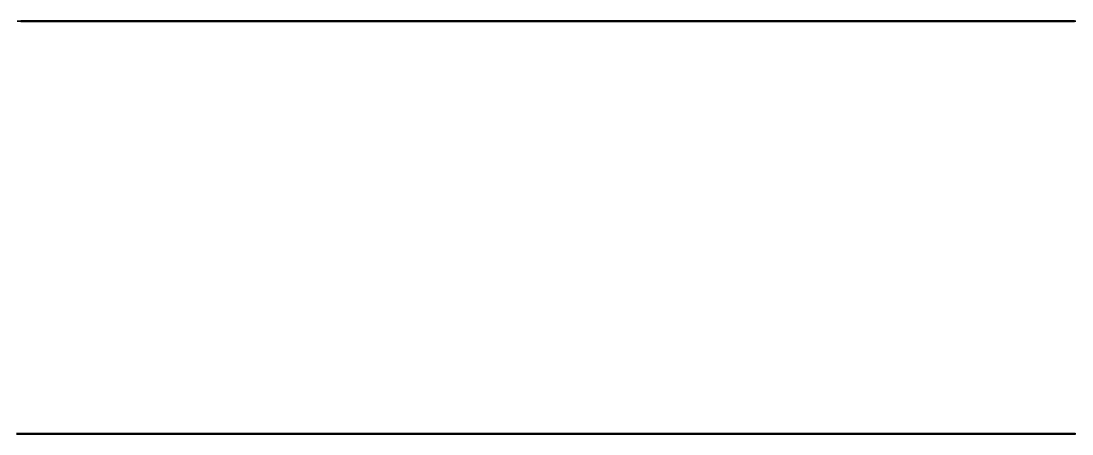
# Model space of a CAD drawing. Header units: millimetres. Extents: x 0 to 594, y 0 to 420.
# Drawn here: x 226.64 to 236.82, y 287.74 to 291.74 of the extents above; entities that cross this region are included whole.
import ezdxf

# ---------------------------------------------------------------- set-up
doc = ezdxf.new("R2010")
doc.units = ezdxf.units.MM
doc.linetypes.add('ISO02-TRAZOS', pattern=[3.75, 3, -0.75])
doc.layers.add('01-VISIBLE', color=7, linetype='CONTINUOUS', lineweight=50)
doc.layers.add('02-OCULTA', color=4, linetype='ISO02-TRAZOS', lineweight=25)

msp = doc.modelspace()

# ---------------------------------------------------------------- linework, layer by layer
at = {"layer": '01-VISIBLE'}
for points in [[(226.637, 291.74), (226.687, 291.74), (226.737, 291.74), (226.787, 291.74), (226.837, 291.74), (226.887, 291.74), (226.937, 291.74), (226.987, 291.74), (227.037, 291.74), (227.087, 291.74), (227.137, 291.74), (227.187, 291.74), (227.238, 291.74), (227.288, 291.74), (227.338, 291.74), (227.388, 291.74), (227.438, 291.74), (227.488, 291.74), (227.538, 291.74), (227.588, 291.74), (227.638, 291.74), (227.688, 291.74), (227.738, 291.74), (227.788, 291.74), (227.838, 291.74), (227.888, 291.74), (227.938, 291.74), (227.988, 291.74), (228.038, 291.74), (228.088, 291.74), (228.138, 291.74), (228.188, 291.74), (228.238, 291.74), (228.288, 291.74), (228.338, 291.74), (228.388, 291.74), (228.438, 291.74), (228.489, 291.74), (228.539, 291.74), (228.589, 291.74), (228.639, 291.74), (228.689, 291.74), (228.739, 291.74), (228.789, 291.74), (228.839, 291.74), (228.889, 291.74), (228.939, 291.74), (228.989, 291.74), (229.039, 291.74), (229.089, 291.74), (229.139, 291.74), (229.189, 291.74), (229.239, 291.74), (229.289, 291.74), (229.339, 291.74), (229.389, 291.74), (229.439, 291.74), (229.489, 291.74), (229.539, 291.74), (229.589, 291.74), (229.639, 291.74), (229.69, 291.74), (229.74, 291.74), (229.79, 291.74), (229.84, 291.74), (229.89, 291.74), (229.94, 291.74), (229.99, 291.74), (230.04, 291.74), (230.09, 291.74), (230.14, 291.74), (230.19, 291.74), (230.24, 291.74), (230.29, 291.74), (230.34, 291.74), (230.39, 291.74), (230.44, 291.74), (230.49, 291.74), (230.54, 291.74), (230.59, 291.74), (230.64, 291.74), (230.69, 291.74), (230.74, 291.74), (230.79, 291.74), (230.84, 291.74), (230.89, 291.74), (230.941, 291.74), (230.991, 291.74), (231.041, 291.74), (231.091, 291.74), (231.141, 291.74), (231.191, 291.74), (231.241, 291.74), (231.291, 291.74), (231.341, 291.74), (231.391, 291.74), (231.441, 291.74), (231.491, 291.74), (231.541, 291.74), (231.591, 291.74), (231.641, 291.74), (231.691, 291.74), (231.741, 291.74), (231.791, 291.74), (231.841, 291.74), (231.891, 291.74), (231.941, 291.74), (231.991, 291.74), (232.041, 291.74), (232.091, 291.74), (232.141, 291.74), (232.192, 291.74), (232.242, 291.74), (232.292, 291.74), (232.342, 291.74), (232.392, 291.74), (232.442, 291.74), (232.492, 291.74), (232.542, 291.74), (232.592, 291.74), (232.642, 291.74), (232.692, 291.74), (232.742, 291.74), (232.792, 291.74), (232.842, 291.74), (232.892, 291.74), (232.942, 291.74), (232.992, 291.74), (233.042, 291.74), (233.092, 291.74), (233.142, 291.74), (233.192, 291.74), (233.242, 291.74), (233.292, 291.74), (233.342, 291.74), (233.392, 291.74), (233.443, 291.74), (233.493, 291.74), (233.543, 291.74), (233.593, 291.74), (233.643, 291.74), (233.693, 291.74), (233.743, 291.74), (233.793, 291.74), (233.843, 291.74), (233.893, 291.74), (233.943, 291.74), (233.993, 291.74), (234.043, 291.74), (234.093, 291.74), (234.143, 291.74), (234.193, 291.74), (234.243, 291.74), (234.293, 291.74), (234.343, 291.74), (234.393, 291.74), (234.443, 291.74), (234.493, 291.74), (234.543, 291.74), (234.593, 291.74), (234.644, 291.74), (234.694, 291.74), (234.744, 291.74), (234.794, 291.74), (234.844, 291.74), (234.894, 291.74), (234.944, 291.74), (234.994, 291.74), (235.044, 291.74), (235.094, 291.74), (235.144, 291.74), (235.194, 291.74), (235.244, 291.74), (235.294, 291.74), (235.344, 291.74), (235.394, 291.74), (235.444, 291.74), (235.494, 291.74), (235.544, 291.74), (235.594, 291.74), (235.644, 291.74), (235.694, 291.74), (235.744, 291.74), (235.794, 291.74), (235.844, 291.74), (235.895, 291.74), (235.945, 291.74), (235.995, 291.74), (236.045, 291.74), (236.095, 291.74), (236.145, 291.74), (236.195, 291.74), (236.245, 291.74), (236.295, 291.74), (236.345, 291.74), (236.395, 291.74), (236.445, 291.74), (236.495, 291.74), (236.545, 291.74), (236.595, 291.74), (236.645, 291.74), (236.695, 291.74), (236.745, 291.74), (236.795, 291.74), (236.845, 291.74)], [(226.596, 287.74), (226.646, 287.74), (226.697, 287.74), (226.747, 287.74), (226.797, 287.74), (226.847, 287.74), (226.897, 287.74), (226.947, 287.74), (226.997, 287.74), (227.047, 287.74), (227.097, 287.74), (227.147, 287.74), (227.197, 287.74), (227.247, 287.74), (227.297, 287.74), (227.347, 287.74), (227.397, 287.74), (227.447, 287.74), (227.497, 287.74), (227.547, 287.74), (227.597, 287.74), (227.647, 287.74), (227.697, 287.74), (227.747, 287.74), (227.797, 287.74), (227.847, 287.74), (227.897, 287.74), (227.947, 287.74), (227.997, 287.74), (228.047, 287.74), (228.097, 287.74), (228.147, 287.74), (228.197, 287.74), (228.247, 287.74), (228.297, 287.74), (228.347, 287.74), (228.397, 287.74), (228.447, 287.74), (228.497, 287.74), (228.547, 287.74), (228.597, 287.74), (228.647, 287.74), (228.697, 287.74), (228.747, 287.74), (228.797, 287.74), (228.847, 287.74), (228.897, 287.74), (228.947, 287.74), (228.997, 287.74), (229.047, 287.74), (229.097, 287.74), (229.147, 287.74), (229.197, 287.74), (229.247, 287.74), (229.297, 287.74), (229.347, 287.74), (229.397, 287.74), (229.447, 287.74), (229.497, 287.74), (229.547, 287.74), (229.597, 287.74), (229.647, 287.74), (229.697, 287.74), (229.747, 287.74), (229.797, 287.74), (229.847, 287.74), (229.897, 287.74), (229.947, 287.74), (229.997, 287.74), (230.047, 287.74), (230.097, 287.74), (230.147, 287.74), (230.197, 287.74), (230.247, 287.74), (230.297, 287.74), (230.347, 287.74), (230.397, 287.74), (230.447, 287.74), (230.497, 287.74), (230.547, 287.74), (230.597, 287.74), (230.647, 287.74), (230.697, 287.74), (230.747, 287.74), (230.797, 287.74), (230.847, 287.74), (230.897, 287.74), (230.947, 287.74), (230.997, 287.74), (231.047, 287.74), (231.097, 287.74), (231.147, 287.74), (231.197, 287.74), (231.248, 287.74), (231.298, 287.74), (231.348, 287.74), (231.398, 287.74), (231.448, 287.74), (231.498, 287.74), (231.548, 287.74), (231.598, 287.74), (231.648, 287.74), (231.698, 287.74), (231.748, 287.74), (231.798, 287.74), (231.848, 287.74), (231.898, 287.74), (231.948, 287.74), (231.998, 287.74), (232.048, 287.74), (232.098, 287.74), (232.148, 287.74), (232.198, 287.74), (232.248, 287.74), (232.298, 287.74), (232.348, 287.74), (232.398, 287.74), (232.448, 287.74), (232.498, 287.74), (232.548, 287.74), (232.598, 287.74), (232.648, 287.74), (232.698, 287.74), (232.748, 287.74), (232.798, 287.74), (232.848, 287.74), (232.898, 287.74), (232.948, 287.74), (232.998, 287.74), (233.048, 287.74), (233.098, 287.74), (233.148, 287.74), (233.198, 287.74), (233.248, 287.74), (233.298, 287.74), (233.348, 287.74), (233.398, 287.74), (233.448, 287.74), (233.498, 287.74), (233.548, 287.74), (233.598, 287.74), (233.648, 287.74), (233.698, 287.74), (233.748, 287.74), (233.798, 287.74), (233.848, 287.74), (233.898, 287.74), (233.948, 287.74), (233.998, 287.74), (234.048, 287.74), (234.098, 287.74), (234.148, 287.74), (234.198, 287.74), (234.248, 287.74), (234.298, 287.74), (234.348, 287.74), (234.398, 287.74), (234.448, 287.74), (234.498, 287.74), (234.548, 287.74), (234.598, 287.74), (234.648, 287.74), (234.698, 287.74), (234.748, 287.74), (234.798, 287.74), (234.848, 287.74), (234.898, 287.74), (234.948, 287.74), (234.998, 287.74), (235.048, 287.74), (235.098, 287.74), (235.148, 287.74), (235.198, 287.74), (235.248, 287.74), (235.298, 287.74), (235.348, 287.74), (235.398, 287.74), (235.448, 287.74), (235.498, 287.74), (235.548, 287.74), (235.598, 287.74), (235.648, 287.74), (235.698, 287.74), (235.748, 287.74), (235.798, 287.74), (235.849, 287.74), (235.899, 287.74), (235.949, 287.74), (235.999, 287.74), (236.049, 287.74), (236.099, 287.74), (236.149, 287.74), (236.199, 287.74), (236.249, 287.74), (236.299, 287.74), (236.349, 287.74), (236.399, 287.74), (236.449, 287.74), (236.499, 287.74), (236.549, 287.74), (236.599, 287.74), (236.649, 287.74), (236.699, 287.74), (236.749, 287.74), (236.799, 287.74), (236.849, 287.74)]]:
    msp.add_lwpolyline(points, dxfattribs=at)
at = {"layer": '02-OCULTA'}
for points in [[(226.601, 291.74), (226.651, 291.74), (226.701, 291.74), (226.751, 291.74), (226.802, 291.74), (226.852, 291.74), (226.902, 291.74), (226.952, 291.74), (227.002, 291.74), (227.052, 291.74), (227.102, 291.74), (227.152, 291.74), (227.202, 291.74), (227.252, 291.74), (227.302, 291.74), (227.352, 291.74), (227.402, 291.74), (227.452, 291.74), (227.502, 291.74), (227.552, 291.74), (227.602, 291.74), (227.652, 291.74), (227.702, 291.74), (227.752, 291.74), (227.802, 291.74), (227.852, 291.74), (227.902, 291.74), (227.952, 291.74), (228.002, 291.74), (228.052, 291.74), (228.102, 291.74), (228.152, 291.74), (228.202, 291.74), (228.252, 291.74), (228.302, 291.74), (228.352, 291.74), (228.402, 291.74), (228.452, 291.74), (228.502, 291.74), (228.552, 291.74), (228.602, 291.74), (228.653, 291.74), (228.703, 291.74), (228.753, 291.74), (228.803, 291.74), (228.853, 291.74), (228.903, 291.74), (228.953, 291.74), (229.003, 291.74), (229.053, 291.74), (229.103, 291.74), (229.153, 291.74), (229.203, 291.74), (229.253, 291.74), (229.303, 291.74), (229.353, 291.74), (229.403, 291.74), (229.453, 291.74), (229.503, 291.74), (229.553, 291.74), (229.603, 291.74), (229.653, 291.74), (229.703, 291.74), (229.753, 291.74), (229.803, 291.74), (229.853, 291.74), (229.903, 291.74), (229.953, 291.74), (230.003, 291.74), (230.053, 291.74), (230.103, 291.74), (230.153, 291.74), (230.203, 291.74), (230.253, 291.74), (230.303, 291.74), (230.353, 291.74), (230.403, 291.74), (230.454, 291.74), (230.504, 291.74), (230.554, 291.74), (230.604, 291.74), (230.654, 291.74), (230.704, 291.74), (230.754, 291.74), (230.804, 291.74), (230.854, 291.74), (230.904, 291.74), (230.954, 291.74), (231.004, 291.74), (231.054, 291.74), (231.104, 291.74), (231.154, 291.74), (231.204, 291.74), (231.254, 291.74), (231.304, 291.74), (231.354, 291.74), (231.404, 291.74), (231.454, 291.74), (231.504, 291.74), (231.554, 291.74), (231.604, 291.74), (231.654, 291.74), (231.704, 291.74), (231.754, 291.74), (231.804, 291.74), (231.854, 291.74), (231.904, 291.74), (231.954, 291.74), (232.004, 291.74), (232.054, 291.74), (232.104, 291.74), (232.154, 291.74), (232.204, 291.74), (232.254, 291.74), (232.305, 291.74), (232.355, 291.74), (232.405, 291.74), (232.455, 291.74), (232.505, 291.74), (232.555, 291.74), (232.605, 291.74), (232.655, 291.74), (232.705, 291.74), (232.755, 291.74), (232.805, 291.74), (232.855, 291.74), (232.905, 291.74), (232.955, 291.74), (233.005, 291.74), (233.055, 291.74), (233.105, 291.74), (233.155, 291.74), (233.205, 291.74), (233.255, 291.74), (233.305, 291.74), (233.355, 291.74), (233.405, 291.74), (233.455, 291.74), (233.505, 291.74), (233.555, 291.74), (233.605, 291.74), (233.655, 291.74), (233.705, 291.74), (233.755, 291.74), (233.805, 291.74), (233.855, 291.74), (233.905, 291.74), (233.955, 291.74), (234.005, 291.74), (234.055, 291.74), (234.106, 291.74), (234.156, 291.74), (234.206, 291.74), (234.256, 291.74), (234.306, 291.74), (234.356, 291.74), (234.406, 291.74), (234.456, 291.74), (234.506, 291.74), (234.556, 291.74), (234.606, 291.74), (234.656, 291.74), (234.706, 291.74), (234.756, 291.74), (234.806, 291.74), (234.856, 291.74), (234.906, 291.74), (234.956, 291.74), (235.006, 291.74), (235.056, 291.74), (235.106, 291.74), (235.156, 291.74), (235.206, 291.74), (235.256, 291.74), (235.306, 291.74), (235.356, 291.74), (235.406, 291.74), (235.456, 291.74), (235.506, 291.74), (235.556, 291.74), (235.606, 291.74), (235.656, 291.74), (235.706, 291.74), (235.756, 291.74), (235.806, 291.74), (235.856, 291.74), (235.906, 291.74), (235.957, 291.74), (236.007, 291.74), (236.057, 291.74), (236.107, 291.74), (236.157, 291.74), (236.207, 291.74), (236.257, 291.74), (236.307, 291.74), (236.357, 291.74), (236.407, 291.74), (236.457, 291.74), (236.507, 291.74), (236.557, 291.74), (236.607, 291.74), (236.657, 291.74), (236.707, 291.74), (236.757, 291.74), (236.807, 291.74), (236.857, 291.74)], [(236.857, 291.74), (236.807, 291.74), (236.757, 291.74), (236.707, 291.74), (236.657, 291.74), (236.607, 291.74), (236.557, 291.74), (236.507, 291.74), (236.457, 291.74), (236.407, 291.74), (236.357, 291.74), (236.307, 291.74), (236.257, 291.74), (236.207, 291.74), (236.157, 291.74), (236.107, 291.74), (236.057, 291.74), (236.007, 291.74), (235.957, 291.74), (235.906, 291.74), (235.856, 291.74), (235.806, 291.74), (235.756, 291.74), (235.706, 291.74), (235.656, 291.74), (235.606, 291.74), (235.556, 291.74), (235.506, 291.74), (235.456, 291.74), (235.406, 291.74), (235.356, 291.74), (235.306, 291.74), (235.256, 291.74), (235.206, 291.74), (235.156, 291.74), (235.106, 291.74), (235.056, 291.74), (235.006, 291.74), (234.956, 291.74), (234.906, 291.74), (234.856, 291.74), (234.806, 291.74), (234.756, 291.74), (234.706, 291.74), (234.656, 291.74), (234.606, 291.74), (234.556, 291.74), (234.506, 291.74), (234.456, 291.74), (234.406, 291.74), (234.356, 291.74), (234.306, 291.74), (234.256, 291.74), (234.206, 291.74), (234.156, 291.74), (234.106, 291.74), (234.055, 291.74), (234.005, 291.74), (233.955, 291.74), (233.905, 291.74), (233.855, 291.74), (233.805, 291.74), (233.755, 291.74), (233.705, 291.74), (233.655, 291.74), (233.605, 291.74), (233.555, 291.74), (233.505, 291.74), (233.455, 291.74), (233.405, 291.74), (233.355, 291.74), (233.305, 291.74), (233.255, 291.74), (233.205, 291.74), (233.155, 291.74), (233.105, 291.74), (233.055, 291.74), (233.005, 291.74), (232.955, 291.74), (232.905, 291.74), (232.855, 291.74), (232.805, 291.74), (232.755, 291.74), (232.705, 291.74), (232.655, 291.74), (232.605, 291.74), (232.555, 291.74), (232.505, 291.74), (232.455, 291.74), (232.405, 291.74), (232.355, 291.74), (232.305, 291.74), (232.254, 291.74), (232.204, 291.74), (232.154, 291.74), (232.104, 291.74), (232.054, 291.74), (232.004, 291.74), (231.954, 291.74), (231.904, 291.74), (231.854, 291.74), (231.804, 291.74), (231.754, 291.74), (231.704, 291.74), (231.654, 291.74), (231.604, 291.74), (231.554, 291.74), (231.504, 291.74), (231.454, 291.74), (231.404, 291.74), (231.354, 291.74), (231.304, 291.74), (231.254, 291.74), (231.204, 291.74), (231.154, 291.74), (231.104, 291.74), (231.054, 291.74), (231.004, 291.74), (230.954, 291.74), (230.904, 291.74), (230.854, 291.74), (230.804, 291.74), (230.754, 291.74), (230.704, 291.74), (230.654, 291.74), (230.604, 291.74), (230.554, 291.74), (230.504, 291.74), (230.454, 291.74), (230.403, 291.74), (230.353, 291.74), (230.303, 291.74), (230.253, 291.74), (230.203, 291.74), (230.153, 291.74), (230.103, 291.74), (230.053, 291.74), (230.003, 291.74), (229.953, 291.74), (229.903, 291.74), (229.853, 291.74), (229.803, 291.74), (229.753, 291.74), (229.703, 291.74), (229.653, 291.74), (229.603, 291.74), (229.553, 291.74), (229.503, 291.74), (229.453, 291.74), (229.403, 291.74), (229.353, 291.74), (229.303, 291.74), (229.253, 291.74), (229.203, 291.74), (229.153, 291.74), (229.103, 291.74), (229.053, 291.74), (229.003, 291.74), (228.953, 291.74), (228.903, 291.74), (228.853, 291.74), (228.803, 291.74), (228.753, 291.74), (228.703, 291.74), (228.653, 291.74), (228.602, 291.74), (228.552, 291.74), (228.502, 291.74), (228.452, 291.74), (228.402, 291.74), (228.352, 291.74), (228.302, 291.74), (228.252, 291.74), (228.202, 291.74), (228.152, 291.74), (228.102, 291.74), (228.052, 291.74), (228.002, 291.74), (227.952, 291.74), (227.902, 291.74), (227.852, 291.74), (227.802, 291.74), (227.752, 291.74), (227.702, 291.74), (227.652, 291.74), (227.602, 291.74), (227.552, 291.74), (227.502, 291.74), (227.452, 291.74), (227.402, 291.74), (227.352, 291.74), (227.302, 291.74), (227.252, 291.74), (227.202, 291.74), (227.152, 291.74), (227.102, 291.74), (227.052, 291.74), (227.002, 291.74), (226.952, 291.74), (226.902, 291.74), (226.852, 291.74), (226.802, 291.74), (226.751, 291.74), (226.701, 291.74), (226.651, 291.74), (226.601, 291.74)], [(236.834, 291.74), (236.784, 291.74), (236.734, 291.74), (236.684, 291.74), (236.634, 291.74), (236.584, 291.74), (236.533, 291.74), (236.483, 291.74), (236.433, 291.74), (236.383, 291.74), (236.333, 291.74), (236.283, 291.74), (236.233, 291.74), (236.183, 291.74), (236.132, 291.74), (236.082, 291.74), (236.032, 291.74), (235.982, 291.74), (235.932, 291.74), (235.882, 291.74), (235.832, 291.74), (235.781, 291.74), (235.731, 291.74), (235.681, 291.74), (235.631, 291.74), (235.581, 291.74), (235.531, 291.74), (235.481, 291.74), (235.431, 291.74), (235.38, 291.74), (235.33, 291.74), (235.28, 291.74), (235.23, 291.74), (235.18, 291.74), (235.13, 291.74), (235.08, 291.74), (235.029, 291.74), (234.979, 291.74), (234.929, 291.74), (234.879, 291.74), (234.829, 291.74), (234.779, 291.74), (234.729, 291.74), (234.678, 291.74), (234.628, 291.74), (234.578, 291.74), (234.528, 291.74), (234.478, 291.74), (234.428, 291.74), (234.378, 291.74), (234.328, 291.74), (234.277, 291.74), (234.227, 291.74), (234.177, 291.74), (234.127, 291.74), (234.077, 291.74), (234.027, 291.74), (233.977, 291.74), (233.926, 291.74), (233.876, 291.74), (233.826, 291.74), (233.776, 291.74), (233.726, 291.74), (233.676, 291.74), (233.626, 291.74), (233.576, 291.74), (233.525, 291.74), (233.475, 291.74), (233.425, 291.74), (233.375, 291.74), (233.325, 291.74), (233.275, 291.74), (233.225, 291.74), (233.174, 291.74), (233.124, 291.74), (233.074, 291.74), (233.024, 291.74), (232.974, 291.74), (232.924, 291.74), (232.874, 291.74), (232.824, 291.74), (232.773, 291.74), (232.723, 291.74), (232.673, 291.74), (232.623, 291.74), (232.573, 291.74), (232.523, 291.74), (232.473, 291.74), (232.422, 291.74), (232.372, 291.74), (232.322, 291.74), (232.272, 291.74), (232.222, 291.74), (232.172, 291.74), (232.122, 291.74), (232.072, 291.74), (232.021, 291.74), (231.971, 291.74), (231.921, 291.74), (231.871, 291.74), (231.821, 291.74), (231.771, 291.74), (231.721, 291.74), (231.67, 291.74), (231.62, 291.74), (231.57, 291.74), (231.52, 291.74), (231.47, 291.74), (231.42, 291.74), (231.37, 291.74), (231.319, 291.74), (231.269, 291.74), (231.219, 291.74), (231.169, 291.74), (231.119, 291.74), (231.069, 291.74), (231.019, 291.74), (230.969, 291.74), (230.918, 291.74), (230.868, 291.74), (230.818, 291.74), (230.768, 291.74), (230.718, 291.74), (230.668, 291.74), (230.618, 291.74), (230.567, 291.74), (230.517, 291.74), (230.467, 291.74), (230.417, 291.74), (230.367, 291.74), (230.317, 291.74), (230.267, 291.74), (230.217, 291.74), (230.166, 291.74), (230.116, 291.74), (230.066, 291.74), (230.016, 291.74), (229.966, 291.74), (229.916, 291.74), (229.866, 291.74), (229.815, 291.74), (229.765, 291.74), (229.715, 291.74), (229.665, 291.74), (229.615, 291.74), (229.565, 291.74), (229.515, 291.74), (229.465, 291.74), (229.414, 291.74), (229.364, 291.74), (229.314, 291.74), (229.264, 291.74), (229.214, 291.74), (229.164, 291.74), (229.114, 291.74), (229.063, 291.74), (229.013, 291.74), (228.963, 291.74), (228.913, 291.74), (228.863, 291.74), (228.813, 291.74), (228.763, 291.74), (228.712, 291.74), (228.662, 291.74), (228.612, 291.74), (228.562, 291.74), (228.512, 291.74), (228.462, 291.74), (228.412, 291.74), (228.362, 291.74), (228.311, 291.74), (228.261, 291.74), (228.211, 291.74), (228.161, 291.74), (228.111, 291.74), (228.061, 291.74), (228.011, 291.74), (227.96, 291.74), (227.91, 291.74), (227.86, 291.74), (227.81, 291.74), (227.76, 291.74), (227.71, 291.74), (227.66, 291.74), (227.61, 291.74), (227.559, 291.74), (227.509, 291.74), (227.459, 291.74), (227.409, 291.74), (227.359, 291.74), (227.309, 291.74), (227.259, 291.74), (227.208, 291.74), (227.158, 291.74), (227.108, 291.74), (227.058, 291.74), (227.008, 291.74), (226.958, 291.74), (226.908, 291.74), (226.858, 291.74), (226.807, 291.74), (226.757, 291.74), (226.707, 291.74), (226.657, 291.74), (226.607, 291.74)], [(226.601, 287.74), (226.651, 287.74), (226.701, 287.74), (226.751, 287.74), (226.802, 287.74), (226.852, 287.74), (226.902, 287.74), (226.952, 287.74), (227.002, 287.74), (227.052, 287.74), (227.102, 287.74), (227.152, 287.74), (227.202, 287.74), (227.252, 287.74), (227.302, 287.74), (227.352, 287.74), (227.402, 287.74), (227.452, 287.74), (227.502, 287.74), (227.552, 287.74), (227.602, 287.74), (227.652, 287.74), (227.702, 287.74), (227.752, 287.74), (227.802, 287.74), (227.852, 287.74), (227.902, 287.74), (227.952, 287.74), (228.002, 287.74), (228.052, 287.74), (228.102, 287.74), (228.152, 287.74), (228.202, 287.74), (228.252, 287.74), (228.302, 287.74), (228.352, 287.74), (228.402, 287.74), (228.452, 287.74), (228.502, 287.74), (228.552, 287.74), (228.602, 287.74), (228.653, 287.74), (228.703, 287.74), (228.753, 287.74), (228.803, 287.74), (228.853, 287.74), (228.903, 287.74), (228.953, 287.74), (229.003, 287.74), (229.053, 287.74), (229.103, 287.74), (229.153, 287.74), (229.203, 287.74), (229.253, 287.74), (229.303, 287.74), (229.353, 287.74), (229.403, 287.74), (229.453, 287.74), (229.503, 287.74), (229.553, 287.74), (229.603, 287.74), (229.653, 287.74), (229.703, 287.74), (229.753, 287.74), (229.803, 287.74), (229.853, 287.74), (229.903, 287.74), (229.953, 287.74), (230.003, 287.74), (230.053, 287.74), (230.103, 287.74), (230.153, 287.74), (230.203, 287.74), (230.253, 287.74), (230.303, 287.74), (230.353, 287.74), (230.403, 287.74), (230.454, 287.74), (230.504, 287.74), (230.554, 287.74), (230.604, 287.74), (230.654, 287.74), (230.704, 287.74), (230.754, 287.74), (230.804, 287.74), (230.854, 287.74), (230.904, 287.74), (230.954, 287.74), (231.004, 287.74), (231.054, 287.74), (231.104, 287.74), (231.154, 287.74), (231.204, 287.74), (231.254, 287.74), (231.304, 287.74), (231.354, 287.74), (231.404, 287.74), (231.454, 287.74), (231.504, 287.74), (231.554, 287.74), (231.604, 287.74), (231.654, 287.74), (231.704, 287.74), (231.754, 287.74), (231.804, 287.74), (231.854, 287.74), (231.904, 287.74), (231.954, 287.74), (232.004, 287.74), (232.054, 287.74), (232.104, 287.74), (232.154, 287.74), (232.204, 287.74), (232.254, 287.74), (232.305, 287.74), (232.355, 287.74), (232.405, 287.74), (232.455, 287.74), (232.505, 287.74), (232.555, 287.74), (232.605, 287.74), (232.655, 287.74), (232.705, 287.74), (232.755, 287.74), (232.805, 287.74), (232.855, 287.74), (232.905, 287.74), (232.955, 287.74), (233.005, 287.74), (233.055, 287.74), (233.105, 287.74), (233.155, 287.74), (233.205, 287.74), (233.255, 287.74), (233.305, 287.74), (233.355, 287.74), (233.405, 287.74), (233.455, 287.74), (233.505, 287.74), (233.555, 287.74), (233.605, 287.74), (233.655, 287.74), (233.705, 287.74), (233.755, 287.74), (233.805, 287.74), (233.855, 287.74), (233.905, 287.74), (233.955, 287.74), (234.005, 287.74), (234.055, 287.74), (234.106, 287.74), (234.156, 287.74), (234.206, 287.74), (234.256, 287.74), (234.306, 287.74), (234.356, 287.74), (234.406, 287.74), (234.456, 287.74), (234.506, 287.74), (234.556, 287.74), (234.606, 287.74), (234.656, 287.74), (234.706, 287.74), (234.756, 287.74), (234.806, 287.74), (234.856, 287.74), (234.906, 287.74), (234.956, 287.74), (235.006, 287.74), (235.056, 287.74), (235.106, 287.74), (235.156, 287.74), (235.206, 287.74), (235.256, 287.74), (235.306, 287.74), (235.356, 287.74), (235.406, 287.74), (235.456, 287.74), (235.506, 287.74), (235.556, 287.74), (235.606, 287.74), (235.656, 287.74), (235.706, 287.74), (235.756, 287.74), (235.806, 287.74), (235.856, 287.74), (235.906, 287.74), (235.957, 287.74), (236.007, 287.74), (236.057, 287.74), (236.107, 287.74), (236.157, 287.74), (236.207, 287.74), (236.257, 287.74), (236.307, 287.74), (236.357, 287.74), (236.407, 287.74), (236.457, 287.74), (236.507, 287.74), (236.557, 287.74), (236.607, 287.74), (236.657, 287.74), (236.707, 287.74), (236.757, 287.74), (236.807, 287.74), (236.857, 287.74)], [(236.857, 287.74), (236.807, 287.74), (236.757, 287.74), (236.707, 287.74), (236.657, 287.74), (236.607, 287.74), (236.557, 287.74), (236.507, 287.74), (236.457, 287.74), (236.407, 287.74), (236.357, 287.74), (236.307, 287.74), (236.257, 287.74), (236.207, 287.74), (236.157, 287.74), (236.107, 287.74), (236.057, 287.74), (236.007, 287.74), (235.957, 287.74), (235.906, 287.74), (235.856, 287.74), (235.806, 287.74), (235.756, 287.74), (235.706, 287.74), (235.656, 287.74), (235.606, 287.74), (235.556, 287.74), (235.506, 287.74), (235.456, 287.74), (235.406, 287.74), (235.356, 287.74), (235.306, 287.74), (235.256, 287.74), (235.206, 287.74), (235.156, 287.74), (235.106, 287.74), (235.056, 287.74), (235.006, 287.74), (234.956, 287.74), (234.906, 287.74), (234.856, 287.74), (234.806, 287.74), (234.756, 287.74), (234.706, 287.74), (234.656, 287.74), (234.606, 287.74), (234.556, 287.74), (234.506, 287.74), (234.456, 287.74), (234.406, 287.74), (234.356, 287.74), (234.306, 287.74), (234.256, 287.74), (234.206, 287.74), (234.156, 287.74), (234.106, 287.74), (234.055, 287.74), (234.005, 287.74), (233.955, 287.74), (233.905, 287.74), (233.855, 287.74), (233.805, 287.74), (233.755, 287.74), (233.705, 287.74), (233.655, 287.74), (233.605, 287.74), (233.555, 287.74), (233.505, 287.74), (233.455, 287.74), (233.405, 287.74), (233.355, 287.74), (233.305, 287.74), (233.255, 287.74), (233.205, 287.74), (233.155, 287.74), (233.105, 287.74), (233.055, 287.74), (233.005, 287.74), (232.955, 287.74), (232.905, 287.74), (232.855, 287.74), (232.805, 287.74), (232.755, 287.74), (232.705, 287.74), (232.655, 287.74), (232.605, 287.74), (232.555, 287.74), (232.505, 287.74), (232.455, 287.74), (232.405, 287.74), (232.355, 287.74), (232.305, 287.74), (232.254, 287.74), (232.204, 287.74), (232.154, 287.74), (232.104, 287.74), (232.054, 287.74), (232.004, 287.74), (231.954, 287.74), (231.904, 287.74), (231.854, 287.74), (231.804, 287.74), (231.754, 287.74), (231.704, 287.74), (231.654, 287.74), (231.604, 287.74), (231.554, 287.74), (231.504, 287.74), (231.454, 287.74), (231.404, 287.74), (231.354, 287.74), (231.304, 287.74), (231.254, 287.74), (231.204, 287.74), (231.154, 287.74), (231.104, 287.74), (231.054, 287.74), (231.004, 287.74), (230.954, 287.74), (230.904, 287.74), (230.854, 287.74), (230.804, 287.74), (230.754, 287.74), (230.704, 287.74), (230.654, 287.74), (230.604, 287.74), (230.554, 287.74), (230.504, 287.74), (230.454, 287.74), (230.403, 287.74), (230.353, 287.74), (230.303, 287.74), (230.253, 287.74), (230.203, 287.74), (230.153, 287.74), (230.103, 287.74), (230.053, 287.74), (230.003, 287.74), (229.953, 287.74), (229.903, 287.74), (229.853, 287.74), (229.803, 287.74), (229.753, 287.74), (229.703, 287.74), (229.653, 287.74), (229.603, 287.74), (229.553, 287.74), (229.503, 287.74), (229.453, 287.74), (229.403, 287.74), (229.353, 287.74), (229.303, 287.74), (229.253, 287.74), (229.203, 287.74), (229.153, 287.74), (229.103, 287.74), (229.053, 287.74), (229.003, 287.74), (228.953, 287.74), (228.903, 287.74), (228.853, 287.74), (228.803, 287.74), (228.753, 287.74), (228.703, 287.74), (228.653, 287.74), (228.602, 287.74), (228.552, 287.74), (228.502, 287.74), (228.452, 287.74), (228.402, 287.74), (228.352, 287.74), (228.302, 287.74), (228.252, 287.74), (228.202, 287.74), (228.152, 287.74), (228.102, 287.74), (228.052, 287.74), (228.002, 287.74), (227.952, 287.74), (227.902, 287.74), (227.852, 287.74), (227.802, 287.74), (227.752, 287.74), (227.702, 287.74), (227.652, 287.74), (227.602, 287.74), (227.552, 287.74), (227.502, 287.74), (227.452, 287.74), (227.402, 287.74), (227.352, 287.74), (227.302, 287.74), (227.252, 287.74), (227.202, 287.74), (227.152, 287.74), (227.102, 287.74), (227.052, 287.74), (227.002, 287.74), (226.952, 287.74), (226.902, 287.74), (226.852, 287.74), (226.802, 287.74), (226.751, 287.74), (226.701, 287.74), (226.651, 287.74), (226.601, 287.74)], [(236.834, 287.74), (236.784, 287.74), (236.734, 287.74), (236.684, 287.74), (236.634, 287.74), (236.584, 287.74), (236.533, 287.74), (236.483, 287.74), (236.433, 287.74), (236.383, 287.74), (236.333, 287.74), (236.283, 287.74), (236.233, 287.74), (236.183, 287.74), (236.132, 287.74), (236.082, 287.74), (236.032, 287.74), (235.982, 287.74), (235.932, 287.74), (235.882, 287.74), (235.832, 287.74), (235.781, 287.74), (235.731, 287.74), (235.681, 287.74), (235.631, 287.74), (235.581, 287.74), (235.531, 287.74), (235.481, 287.74), (235.431, 287.74), (235.38, 287.74), (235.33, 287.74), (235.28, 287.74), (235.23, 287.74), (235.18, 287.74), (235.13, 287.74), (235.08, 287.74), (235.029, 287.74), (234.979, 287.74), (234.929, 287.74), (234.879, 287.74), (234.829, 287.74), (234.779, 287.74), (234.729, 287.74), (234.678, 287.74), (234.628, 287.74), (234.578, 287.74), (234.528, 287.74), (234.478, 287.74), (234.428, 287.74), (234.378, 287.74), (234.328, 287.74), (234.277, 287.74), (234.227, 287.74), (234.177, 287.74), (234.127, 287.74), (234.077, 287.74), (234.027, 287.74), (233.977, 287.74), (233.926, 287.74), (233.876, 287.74), (233.826, 287.74), (233.776, 287.74), (233.726, 287.74), (233.676, 287.74), (233.626, 287.74), (233.576, 287.74), (233.525, 287.74), (233.475, 287.74), (233.425, 287.74), (233.375, 287.74), (233.325, 287.74), (233.275, 287.74), (233.225, 287.74), (233.174, 287.74), (233.124, 287.74), (233.074, 287.74), (233.024, 287.74), (232.974, 287.74), (232.924, 287.74), (232.874, 287.74), (232.824, 287.74), (232.773, 287.74), (232.723, 287.74), (232.673, 287.74), (232.623, 287.74), (232.573, 287.74), (232.523, 287.74), (232.473, 287.74), (232.422, 287.74), (232.372, 287.74), (232.322, 287.74), (232.272, 287.74), (232.222, 287.74), (232.172, 287.74), (232.122, 287.74), (232.072, 287.74), (232.021, 287.74), (231.971, 287.74), (231.921, 287.74), (231.871, 287.74), (231.821, 287.74), (231.771, 287.74), (231.721, 287.74), (231.67, 287.74), (231.62, 287.74), (231.57, 287.74), (231.52, 287.74), (231.47, 287.74), (231.42, 287.74), (231.37, 287.74), (231.319, 287.74), (231.269, 287.74), (231.219, 287.74), (231.169, 287.74), (231.119, 287.74), (231.069, 287.74), (231.019, 287.74), (230.969, 287.74), (230.918, 287.74), (230.868, 287.74), (230.818, 287.74), (230.768, 287.74), (230.718, 287.74), (230.668, 287.74), (230.618, 287.74), (230.567, 287.74), (230.517, 287.74), (230.467, 287.74), (230.417, 287.74), (230.367, 287.74), (230.317, 287.74), (230.267, 287.74), (230.217, 287.74), (230.166, 287.74), (230.116, 287.74), (230.066, 287.74), (230.016, 287.74), (229.966, 287.74), (229.916, 287.74), (229.866, 287.74), (229.815, 287.74), (229.765, 287.74), (229.715, 287.74), (229.665, 287.74), (229.615, 287.74), (229.565, 287.74), (229.515, 287.74), (229.465, 287.74), (229.414, 287.74), (229.364, 287.74), (229.314, 287.74), (229.264, 287.74), (229.214, 287.74), (229.164, 287.74), (229.114, 287.74), (229.063, 287.74), (229.013, 287.74), (228.963, 287.74), (228.913, 287.74), (228.863, 287.74), (228.813, 287.74), (228.763, 287.74), (228.712, 287.74), (228.662, 287.74), (228.612, 287.74), (228.562, 287.74), (228.512, 287.74), (228.462, 287.74), (228.412, 287.74), (228.362, 287.74), (228.311, 287.74), (228.261, 287.74), (228.211, 287.74), (228.161, 287.74), (228.111, 287.74), (228.061, 287.74), (228.011, 287.74), (227.96, 287.74), (227.91, 287.74), (227.86, 287.74), (227.81, 287.74), (227.76, 287.74), (227.71, 287.74), (227.66, 287.74), (227.61, 287.74), (227.559, 287.74), (227.509, 287.74), (227.459, 287.74), (227.409, 287.74), (227.359, 287.74), (227.309, 287.74), (227.259, 287.74), (227.208, 287.74), (227.158, 287.74), (227.108, 287.74), (227.058, 287.74), (227.008, 287.74), (226.958, 287.74), (226.908, 287.74), (226.858, 287.74), (226.807, 287.74), (226.757, 287.74), (226.707, 287.74), (226.657, 287.74), (226.607, 287.74)]]:
    msp.add_lwpolyline(points, dxfattribs=at)

doc.saveas('drawing.dxf')
